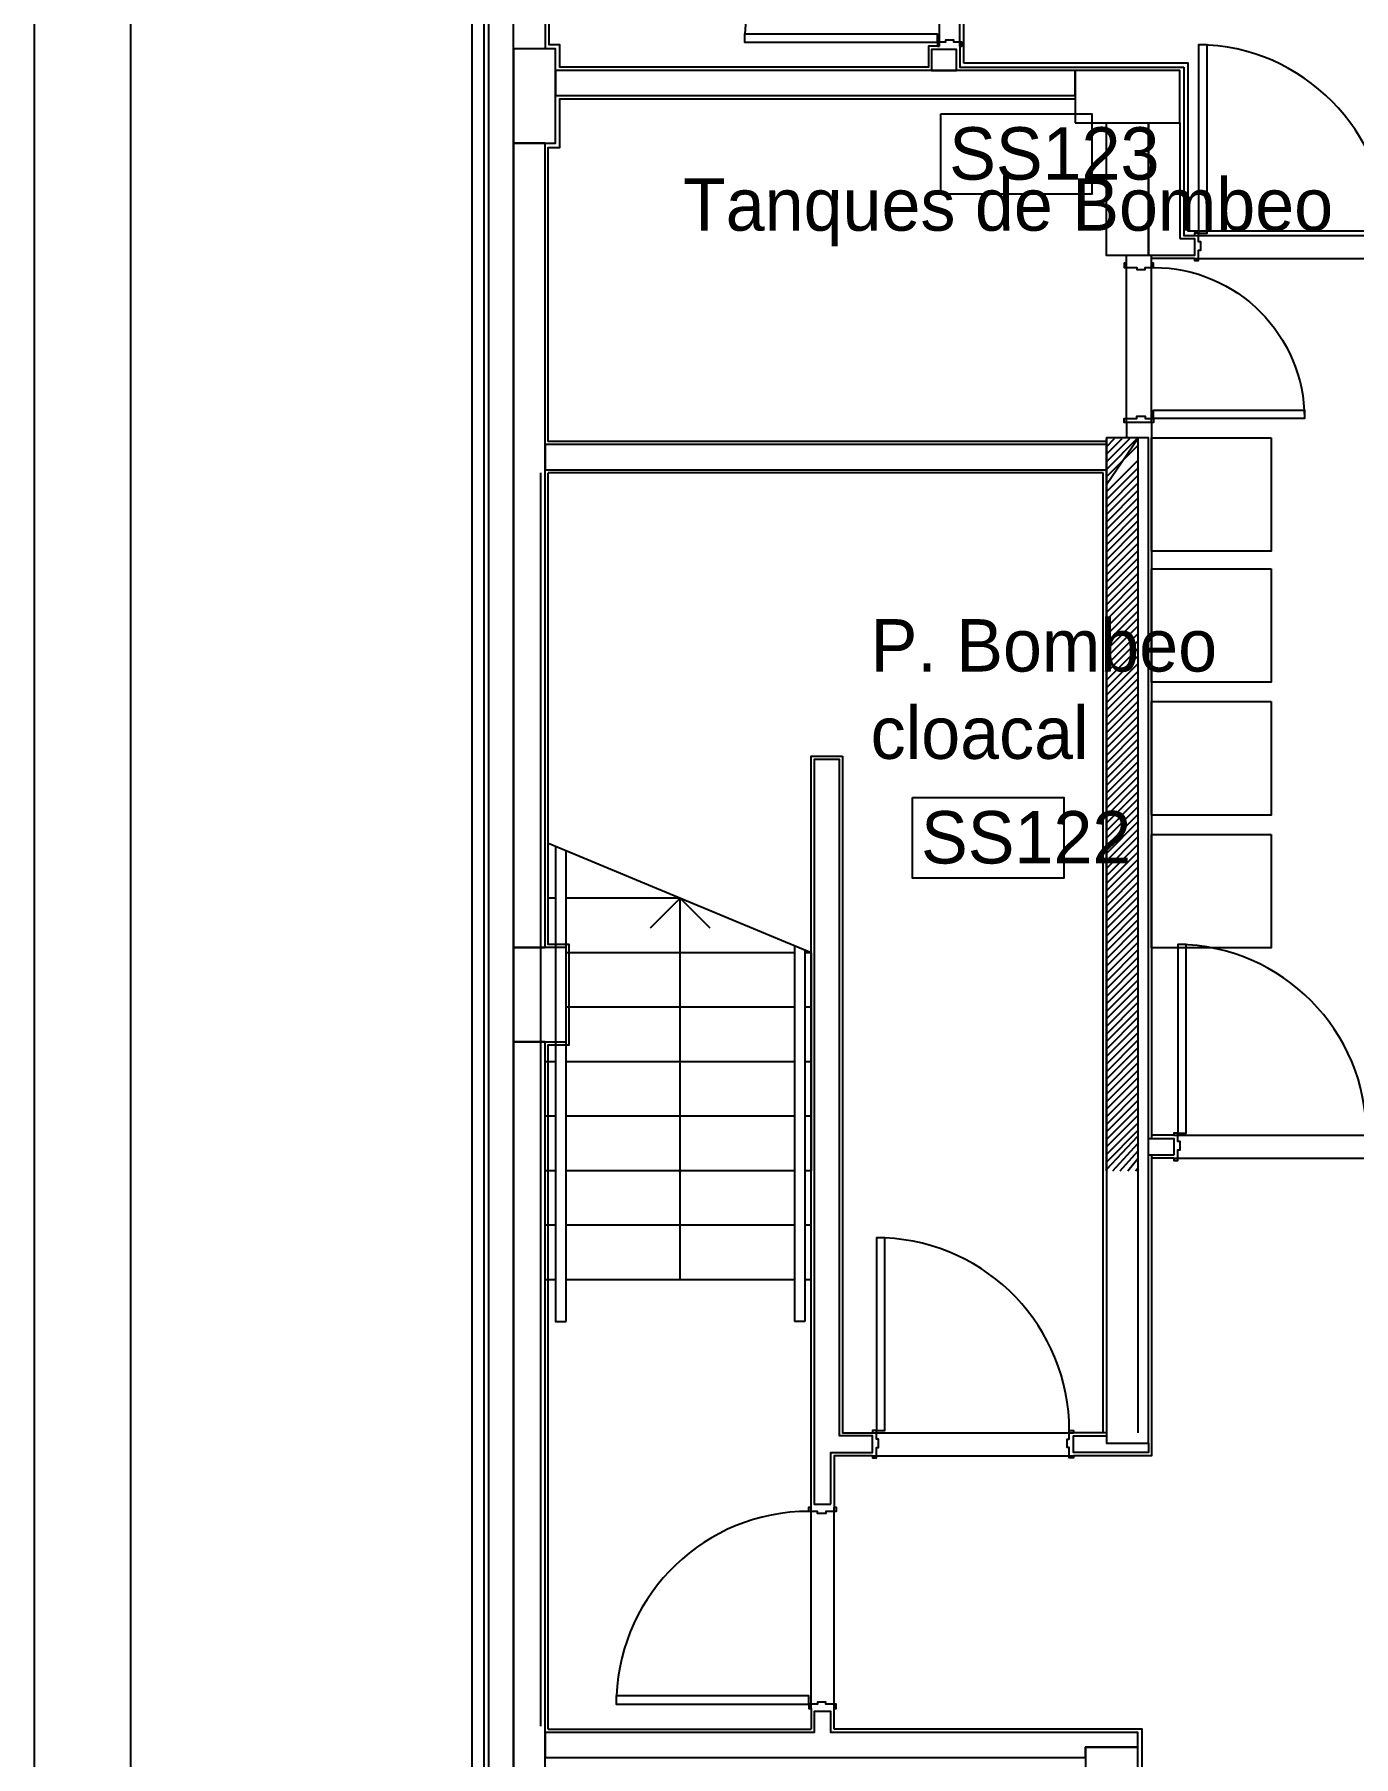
# Model space of a CAD drawing. Header units: millimetres. Extents: x 1473.7 to 1568.7, y 1808.4 to 1881.8.
# Drawn here: x 1477.13 to 1483.43, y 1865.73 to 1873.95 of the extents above; entities that cross this region are included whole.
import ezdxf

# ---------------------------------------------------------------- set-up
doc = ezdxf.new("R2010")
doc.units = ezdxf.units.MM
for name, color, linetype in [('0000-TEXTO', 7, 'CONTINUOUS'), ('10-CARP-HOJA-PUER', 4, 'CONTINUOUS'), ('10-CARP-INSE-BLOQ', 7, 'CONTINUOUS'), ('10-CARP-MARC', 2, 'CONTINUOUS'), ('10-CARP-SLIA', 14, 'CONTINUOUS'), ('10-M-A-300', 7, 'CONTINUOUS'), ('AR - CARPINTERIA 1', 1, 'CONTINUOUS'), ('AR - EQUIPA MOVIL', 8, 'CONTINUOUS'), ('AR - LADRILLO VISTO', 3, 'CONTINUOUS'), ('AR - REVOQUE', 8, 'CONTINUOUS'), ('AR - TABIQUE LADRILLO HUECO', 4, 'CONTINUOUS'), ('AR - VISTA 1', 8, 'CONTINUOUS'), ('ES-COLUMNAS', 5, 'CONTINUOUS'), ('ES-TABIQUES', 5, 'CONTINUOUS'), ('ESTRUCTURA', 3, 'CONTINUOUS'), ('MURO', 7, 'CONTINUOUS'), ('TEXTO', 7, 'CONTINUOUS')]:
    doc.layers.add(name, color=color, linetype=linetype)

# ---------------------------------------------------------------- blocks, each defined once
blk = doc.blocks.new('Puerta 186.2')
at = {"layer": '10-CARP-HOJA-PUER', "linetype": 'CONTINUOUS'}
for points in [[(0.02, 0.12), (0.06, 0.12), (0.06, 1.02), (0.02, 1.02), (0.02, 0.12)], [(1.82, 0.12), (1.78, 0.12), (1.78, 1.02), (1.82, 1.02), (1.82, 0.12)]]:
    blk.add_lwpolyline(points, dxfattribs=at)
at = {"layer": '10-CARP-MARC', "linetype": 'CONTINUOUS'}
for points in [[(0, 0), (0, -0.01), (0.02, -0.01), (0.02, 0.04), (0.03, 0.04), (0.03, 0.08), (0.02, 0.08), (0.02, 0.12), (0, 0.12), (0, 0.11)], [(1.86, 0), (1.86, -0.01), (1.84, -0.01), (1.84, 0.04), (1.83, 0.04), (1.83, 0.08), (1.84, 0.08), (1.84, 0.12), (1.86, 0.12), (1.86, 0.11)]]:
    blk.add_lwpolyline(points, dxfattribs=at)
at = {"layer": '10-CARP-SLIA', "linetype": 'CONTINUOUS'}
for p, q in [((0, 0.11), (1.84, 0.11)), ((0, 0), (1.84, 0))]:
    blk.add_line(p, q, dxfattribs=at)
for centre, radius, start, end in [((0.009335, 0.109397), 0.910665, 0.037938, 89.328966), ((1.830762, 0.109941), 0.910123, 90.677544, 178.063414)]:
    blk.add_arc(centre, radius, start, end, dxfattribs=at)
blk = doc.blocks.new('Puerta 76.1')
at = {"layer": '10-CARP-HOJA-PUER', "linetype": 'CONTINUOUS'}
blk.add_lwpolyline([(0.02, 0.13), (0.06, 0.13), (0.06, 0.85), (0.02, 0.85), (0.02, 0.13)], dxfattribs=at)
at = {"layer": '10-CARP-MARC', "linetype": 'CONTINUOUS'}
for points in [[(0, 0), (0, -0.01), (0.02, -0.01), (0.02, 0.05), (0.03, 0.05), (0.03, 0.09), (0.02, 0.09), (0.02, 0.13), (0, 0.13), (0, 0.12)], [(0.76, 0), (0.76, -0.01), (0.74, -0.01), (0.74, 0.05), (0.73, 0.05), (0.73, 0.09), (0.74, 0.09), (0.74, 0.13), (0.76, 0.13), (0.76, 0.12)]]:
    blk.add_lwpolyline(points, dxfattribs=at)
at = {"layer": '10-CARP-SLIA', "linetype": 'CONTINUOUS'}
for p, q in [((0, 0.12), (0.76, 0.12)), ((0, 0), (0.76, 0))]:
    blk.add_line(p, q, dxfattribs=at)
blk.add_arc((0.02, 0.13), 0.72, 0, 90, dxfattribs=at)
blk = doc.blocks.new('PUERTA 0.90')
at = {"layer": '10-CARP-HOJA-PUER', "linetype": 'CONTINUOUS'}
blk.add_lwpolyline([(0.02, 0.11), (0.06, 0.11), (0.06, 1.05932), (0.02, 1.05932), (0.02, 0.11)], dxfattribs=at)
at = {"layer": '10-CARP-MARC', "linetype": 'CONTINUOUS'}
for points in [[(0, 0), (0, -0.01), (0.02, -0.01), (0.02, 0.03), (0.03, 0.03), (0.03, 0.07), (0.02, 0.07), (0.02, 0.11), (0, 0.11), (0, 0.1)], [(0.99, 0), (0.99, -0.01), (0.97, -0.01), (0.97, 0.03), (0.96, 0.03), (0.96, 0.07), (0.97, 0.07), (0.97, 0.11), (0.99, 0.11), (0.99, 0.1)]]:
    blk.add_lwpolyline(points, dxfattribs=at)
at = {"layer": '10-CARP-SLIA', "linetype": 'CONTINUOUS'}
for p, q in [((0, 0.1), (0.99, 0.1)), ((0, 0), (0.99, 0))]:
    blk.add_line(p, q, dxfattribs=at)
blk.add_arc((0.02, 0.11), 0.94932, 359.396443, 87.585102, dxfattribs=at)
blk = doc.blocks.new('Puerta 96.4')
at = {"layer": '10-CARP-HOJA-PUER', "linetype": 'CONTINUOUS'}
blk.add_lwpolyline([(0.02, 0.12), (0.06, 0.12), (0.06, 1.04), (0.02, 1.04), (0.02, 0.12)], dxfattribs=at)
at = {"layer": '10-CARP-MARC', "linetype": 'CONTINUOUS'}
for points in [[(0, 0), (0, -0.01), (0.02, -0.01), (0.02, 0.04), (0.03, 0.04), (0.03, 0.08), (0.02, 0.08), (0.02, 0.12), (0, 0.12), (0, 0.11)], [(0.96, 0), (0.96, -0.01), (0.94, -0.01), (0.94, 0.04), (0.93, 0.04), (0.93, 0.08), (0.94, 0.08), (0.94, 0.12), (0.96, 0.12), (0.96, 0.11)]]:
    blk.add_lwpolyline(points, dxfattribs=at)
at = {"layer": '10-CARP-SLIA', "linetype": 'CONTINUOUS'}
for p, q in [((0, 0.11), (0.96, 0.11)), ((0, 0), (0.96, 0))]:
    blk.add_line(p, q, dxfattribs=at)
blk.add_arc((0.019952, 0.119981), 0.920048, 0.00121, 87.505209, dxfattribs=at)

msp = doc.modelspace()

# ---------------------------------------------------------------- linework, layer by layer
at = {"layer": '10-M-A-300', "linetype": 'CONTINUOUS'}
msp.add_line((1482.401558, 1868.523436), (1482.401558, 1867.273436), dxfattribs=at)
at = {"layer": 'AR - EQUIPA MOVIL'}
for points in [[(1483.037506, 1872.01996), (1483.037506, 1871.478887), (1482.466559, 1871.478887), (1482.466559, 1872.01996)], [(1483.037506, 1871.39561), (1483.037506, 1870.854537), (1482.466559, 1870.854537), (1482.466559, 1871.39561)], [(1483.037506, 1870.761788), (1483.037506, 1870.220715), (1482.466559, 1870.220715), (1482.466559, 1870.761788)], [(1483.037506, 1870.127963), (1483.037506, 1869.58689), (1482.466559, 1869.58689), (1482.466559, 1870.127963)]]:
    msp.add_lwpolyline(points, close=True, dxfattribs=at)
at = {"layer": 'AR - LADRILLO VISTO', "linetype": 'CONTINUOUS'}
for points in [[(1479.221559, 1847.583528), (1479.281559, 1847.583528), (1479.281559, 1878.763528), (1479.221559, 1878.763528)], [(1479.301559, 1847.583528), (1479.421559, 1847.583528), (1479.421559, 1878.763528), (1479.301559, 1878.763528)]]:
    msp.add_lwpolyline(points, close=True, dxfattribs=at)
at = {"layer": 'AR - REVOQUE', "linetype": 'CONTINUOUS'}
for p, q in [((1482.346559, 1872.85299), (1482.346559, 1872.891087)), ((1482.466559, 1872.85299), (1482.466559, 1872.891087)), ((1482.466559, 1872.09299), (1482.346559, 1872.09299)), ((1482.346559, 1872.09299), (1482.346559, 1872.01996))]:
    msp.add_line(p, q, dxfattribs=at)
for points in [[(1481.441413, 1873.888528), (1481.401413, 1873.888528), (1481.401413, 1873.788528), (1479.641559, 1873.788528), (1479.641559, 1873.895983), (1479.591559, 1873.895983), (1479.591559, 1878.663528)], [(1481.551413, 1873.888528), (1481.551413, 1873.788528), (1482.621559, 1873.788528)], [(1482.621559, 1873.788528), (1482.621559, 1872.986087), (1482.671559, 1872.986087)], [(1482.251558, 1872.003436), (1479.586559, 1872.003436), (1479.586559, 1873.405983), (1479.641559, 1873.405983), (1479.641559, 1873.638528), (1482.101559, 1873.638528)], [(1482.671559, 1872.876087), (1482.466559, 1872.876087)], [(1482.466559, 1872.09299), (1482.466559, 1868.678087)], [(1479.586559, 1865.858436), (1479.586559, 1869.123483), (1479.686559, 1869.123483), (1479.686559, 1869.603483), (1479.586559, 1869.603483), (1479.586559, 1871.853436)], [(1482.236559, 1871.853436), (1479.586559, 1871.853436)], [(1482.236559, 1867.273436), (1482.236559, 1871.853436)], [(1480.841558, 1866.918436), (1480.841558, 1870.500736), (1480.991558, 1870.500736)], [(1480.991558, 1870.500736), (1480.991558, 1867.273436), (1481.134058, 1867.273436)], [(1482.572845, 1868.693087), (1482.466559, 1868.693087)], [(1482.466559, 1868.598087), (1482.466559, 1867.163436), (1482.094058, 1867.163436)], [(1482.572845, 1868.583087), (1482.466559, 1868.583087)], [(1482.251559, 1867.273436), (1482.094058, 1867.273436)], [(1481.134058, 1867.163436), (1480.951558, 1867.163436), (1480.951558, 1866.918436), (1480.951558, 1866.918436)], [(1480.841558, 1865.958436), (1480.841558, 1865.858436)], [(1480.951558, 1865.858436), (1480.951558, 1865.958436), (1480.951558, 1865.958436)], [(1479.586559, 1865.858436), (1480.841558, 1865.858436)], [(1482.281559, 1864.830638), (1482.281559, 1864.810638), (1482.421559, 1864.810638), (1482.421559, 1865.858436), (1480.951558, 1865.858436)]]:
    msp.add_lwpolyline(points, dxfattribs=at)
at = {"layer": 'AR - TABIQUE LADRILLO HUECO', "linetype": 'CONTINUOUS'}
for points in [[(1481.536413, 1873.773528), (1481.536413, 1873.873528), (1481.416413, 1873.873528), (1481.416413, 1873.773528)], [(1482.101559, 1873.773528), (1479.621559, 1873.773528), (1479.621559, 1873.653528), (1482.101559, 1873.653528)], [(1482.572845, 1868.598087), (1482.451559, 1868.598087), (1482.451559, 1868.678087), (1482.572845, 1868.678087)]]:
    msp.add_lwpolyline(points, close=True, dxfattribs=at)
for points in [[(1482.601559, 1872.971087), (1482.671559, 1872.971087), (1482.671559, 1872.891087), (1482.451559, 1872.891087), (1482.451559, 1873.523528), (1482.601559, 1873.523528), (1482.601559, 1872.971087)], [(1482.251558, 1871.868436), (1482.251558, 1871.868436), (1482.251558, 1871.988436), (1479.571559, 1871.988436), (1479.571559, 1871.868436), (1482.251558, 1871.868436)], [(1480.936558, 1866.933436), (1480.936558, 1867.178436), (1481.134058, 1867.178436), (1481.134058, 1867.258436), (1480.976558, 1867.258436), (1480.976558, 1870.485736), (1480.856558, 1870.485736), (1480.856558, 1866.933436), (1480.936558, 1866.933436)], [(1482.451559, 1867.223436), (1482.451559, 1867.223436), (1482.451559, 1867.178436), (1482.094058, 1867.178436), (1482.094058, 1867.258436), (1482.251559, 1867.258436), (1482.251559, 1867.223436), (1482.451559, 1867.223436), (1482.451559, 1867.223436)], [(1482.151559, 1865.773436), (1482.401559, 1865.773436), (1482.401559, 1865.843436), (1482.401559, 1865.843436), (1482.401559, 1865.843436), (1480.936558, 1865.843436), (1480.936558, 1865.943436), (1480.856558, 1865.943436), (1480.856558, 1865.843436), (1479.571559, 1865.843436), (1479.571559, 1865.843436), (1479.571559, 1865.843436), (1479.571559, 1865.843436), (1479.571559, 1865.843436), (1479.571559, 1865.723436), (1482.151559, 1865.723436), (1482.151559, 1865.773436)]]:
    msp.add_lwpolyline(points, dxfattribs=at)
at = {"layer": 'AR - VISTA 1', "color": 2, "linetype": 'CONTINUOUS'}
msp.add_lwpolyline([(1480.841558, 1869.563436), (1479.591558, 1870.083436)], dxfattribs=at)
at = {"layer": 'AR - VISTA 1', "linetype": 'CONTINUOUS'}
for points in [[(1479.621558, 1870.070956), (1479.621558, 1867.803435), (1479.671558, 1867.803435)], [(1479.671558, 1867.803435), (1479.671558, 1870.050156)], [(1479.621558, 1869.823435), (1479.591558, 1869.823435)], [(1480.216559, 1869.823436), (1479.671558, 1869.823435)], [(1480.075137, 1869.682014), (1480.216559, 1869.823436), (1480.35798, 1869.682014)], [(1480.216558, 1868.003436), (1480.216558, 1869.823436)], [(1480.761558, 1869.563436), (1479.671558, 1869.563435)], [(1480.761558, 1869.596716), (1480.761558, 1867.803435)], [(1480.811558, 1869.575916), (1480.811558, 1867.803435)], [(1480.841558, 1869.563436), (1480.811558, 1869.563436)], [(1480.841558, 1869.563436), (1480.841558, 1868.523436)], [(1480.761558, 1869.303436), (1479.671558, 1869.303435)], [(1480.841558, 1869.303436), (1480.811558, 1869.303436)], [(1479.621558, 1869.043435), (1479.566559, 1869.043435)], [(1480.761558, 1869.043436), (1479.671558, 1869.043435)], [(1480.841558, 1869.043436), (1480.811558, 1869.043436)], [(1479.621558, 1868.783435), (1479.566559, 1868.783435)], [(1480.761558, 1868.783436), (1479.671558, 1868.783435)], [(1480.841558, 1868.783436), (1480.811558, 1868.783436)], [(1479.621558, 1868.523435), (1479.566559, 1868.523435)], [(1480.761558, 1868.523436), (1479.671558, 1868.523435)], [(1480.841558, 1868.523436), (1480.811558, 1868.523436)], [(1479.621558, 1868.263435), (1479.566559, 1868.263435)], [(1480.761558, 1868.263436), (1479.671558, 1868.263435)], [(1480.841558, 1868.263436), (1480.811558, 1868.263436)], [(1479.621558, 1868.003435), (1479.566559, 1868.003435)], [(1480.761558, 1868.003436), (1479.671558, 1868.003435)], [(1480.841558, 1868.003436), (1480.811558, 1868.003436)], [(1480.811558, 1867.803435), (1480.761558, 1867.803435)]]:
    msp.add_lwpolyline(points, dxfattribs=at)
at = {"layer": 'ES-COLUMNAS', "linetype": 'CONTINUOUS'}
for points in [[(1479.421559, 1873.425983), (1479.621559, 1873.425983), (1479.621559, 1873.875983), (1479.421559, 1873.875983)], [(1482.101559, 1873.523528), (1482.601559, 1873.523528), (1482.601559, 1873.773528), (1482.101559, 1873.773528)], [(1479.421559, 1869.138483), (1479.671559, 1869.138483), (1479.671559, 1869.588483), (1479.421559, 1869.588483)], [(1482.151559, 1865.073436), (1482.401559, 1865.073436), (1482.401559, 1865.773436), (1482.151559, 1865.773436)]]:
    msp.add_lwpolyline(points, close=True, dxfattribs=at)
at = {"layer": 'ES-TABIQUES', "linetype": 'CONTINUOUS'}
msp.add_lwpolyline([(1487.971559, 1878.743528), (1487.971559, 1874.000983), (1487.891559, 1874.000983), (1487.891559, 1878.663528), (1479.571559, 1878.663528), (1479.571559, 1873.875983), (1479.421559, 1873.875983), (1479.421559, 1878.743528), (1479.421559, 1878.743528), (1487.971559, 1878.743528)], dxfattribs=at)
for points in [[(1482.251559, 1873.523528), (1482.451559, 1873.523528), (1482.451559, 1872.891087), (1482.251559, 1872.891087)], [(1479.421559, 1869.588483), (1479.571559, 1869.588483), (1479.571559, 1873.425983), (1479.421559, 1873.425983)], [(1482.251559, 1867.223436), (1482.451559, 1867.223436), (1482.451559, 1872.01996), (1482.251559, 1872.01996)], [(1479.421559, 1865.573436), (1479.571559, 1865.573436), (1479.571559, 1869.138483), (1479.421559, 1869.138483)]]:
    msp.add_lwpolyline(points, close=True, dxfattribs=at)
at = {"layer": 'ESTRUCTURA', "color": 9, "linetype": 'CONTINUOUS'}
for p, q in [((1482.251558, 1871.869796), (1482.401558, 1872.019796)), ((1482.251558, 1871.797954), (1482.401558, 1872.017607)), ((1482.251558, 1871.977559), (1482.290637, 1872.016638)), ((1482.251558, 1871.941638), (1482.326558, 1872.016638)), ((1482.251558, 1871.905717), (1482.362479, 1872.016638)), ((1482.251558, 1871.833875), (1482.401558, 1871.983875)), ((1482.251558, 1871.762033), (1482.401558, 1871.912033)), ((1482.251558, 1871.726111), (1482.401558, 1871.876111)), ((1482.251558, 1871.69019), (1482.401558, 1871.84019)), ((1482.251558, 1871.654269), (1482.401558, 1871.804269)), ((1482.251558, 1871.618348), (1482.401558, 1871.768348)), ((1482.251558, 1871.582427), (1482.401558, 1871.732427)), ((1482.251558, 1871.546506), (1482.401558, 1871.696506)), ((1482.251558, 1871.510585), (1482.401558, 1871.660585)), ((1482.251558, 1871.474664), (1482.401558, 1871.624664)), ((1482.251558, 1871.438743), (1482.401558, 1871.588743)), ((1482.251558, 1871.402822), (1482.401558, 1871.552822)), ((1482.251558, 1871.366901), (1482.401558, 1871.516901)), ((1482.251558, 1871.33098), (1482.401558, 1871.48098)), ((1482.251558, 1871.295059), (1482.401558, 1871.445059)), ((1482.251558, 1871.259138), (1482.401558, 1871.409138)), ((1482.251558, 1871.223217), (1482.401558, 1871.373217)), ((1482.251558, 1871.187296), (1482.401558, 1871.337296)), ((1482.251558, 1871.151375), (1482.401558, 1871.301375)), ((1482.251558, 1871.115454), (1482.401558, 1871.265454)), ((1482.251558, 1871.079533), (1482.401558, 1871.229533)), ((1482.251558, 1871.043612), (1482.401558, 1871.193612)), ((1482.251558, 1871.007691), (1482.401558, 1871.157691)), ((1482.251558, 1870.97177), (1482.401558, 1871.12177)), ((1482.251558, 1870.935849), (1482.401558, 1871.085849)), ((1482.251558, 1870.899928), (1482.401558, 1871.049928)), ((1482.251558, 1870.864007), (1482.401558, 1871.014007)), ((1482.251558, 1870.828086), (1482.401558, 1870.978086)), ((1482.251558, 1870.792165), (1482.401558, 1870.942165)), ((1482.251558, 1870.756244), (1482.401558, 1870.906244)), ((1482.251558, 1870.720323), (1482.401558, 1870.870323)), ((1482.251558, 1870.684402), (1482.401558, 1870.834402)), ((1482.251558, 1870.648481), (1482.401558, 1870.798481)), ((1482.251558, 1870.61256), (1482.401558, 1870.76256)), ((1482.251558, 1870.576639), (1482.401558, 1870.726639)), ((1482.251558, 1870.540718), (1482.401558, 1870.690718)), ((1482.251558, 1870.504797), (1482.401558, 1870.654797)), ((1482.251558, 1870.468876), (1482.401558, 1870.618876)), ((1482.251558, 1870.432955), (1482.401558, 1870.582955)), ((1482.251558, 1870.397034), (1482.401558, 1870.547034)), ((1482.251558, 1870.361113), (1482.401558, 1870.511113)), ((1482.251558, 1870.325192), (1482.401558, 1870.475192)), ((1482.251558, 1870.289271), (1482.401558, 1870.439271)), ((1482.251558, 1870.253349), (1482.401558, 1870.403349)), ((1482.251558, 1870.217428), (1482.401558, 1870.367428)), ((1482.251558, 1870.181507), (1482.401558, 1870.331507)), ((1482.251558, 1870.145586), (1482.401558, 1870.295586)), ((1482.251558, 1870.109665), (1482.401558, 1870.259665)), ((1482.251558, 1870.073744), (1482.401558, 1870.223744)), ((1482.251558, 1870.037823), (1482.401558, 1870.187823)), ((1482.251558, 1870.001902), (1482.401558, 1870.151902)), ((1482.251558, 1869.965981), (1482.401558, 1870.115981)), ((1482.251558, 1869.93006), (1482.401558, 1870.08006)), ((1482.251558, 1869.894139), (1482.401558, 1870.044139)), ((1482.251558, 1869.858218), (1482.401558, 1870.008218)), ((1482.251558, 1869.822297), (1482.401558, 1869.972297)), ((1482.251558, 1869.786376), (1482.401558, 1869.936376)), ((1482.251558, 1869.750455), (1482.401558, 1869.900455)), ((1482.251558, 1869.714534), (1482.401558, 1869.864534)), ((1482.251558, 1869.678613), (1482.401558, 1869.828613)), ((1482.251558, 1869.642692), (1482.401558, 1869.792692)), ((1482.251558, 1869.606771), (1482.401558, 1869.756771)), ((1482.251558, 1869.57085), (1482.401558, 1869.72085)), ((1482.251558, 1869.534929), (1482.401558, 1869.684929)), ((1482.251558, 1869.499008), (1482.401558, 1869.649008)), ((1482.251558, 1869.463087), (1482.401558, 1869.613087)), ((1482.251558, 1869.427166), (1482.401558, 1869.577166)), ((1482.251558, 1869.391245), (1482.401558, 1869.541245)), ((1482.251558, 1869.355324), (1482.401558, 1869.505324)), ((1482.251558, 1869.319403), (1482.401558, 1869.469403)), ((1482.251558, 1869.283482), (1482.401558, 1869.433482)), ((1482.251558, 1869.247561), (1482.401558, 1869.397561)), ((1482.251558, 1869.21164), (1482.401558, 1869.36164)), ((1482.251558, 1869.175719), (1482.401558, 1869.325719)), ((1482.251558, 1869.139798), (1482.401558, 1869.289798)), ((1482.251558, 1869.103877), (1482.401558, 1869.253877)), ((1482.251558, 1869.067956), (1482.401558, 1869.217956)), ((1482.251558, 1869.032035), (1482.401558, 1869.182035)), ((1482.251558, 1868.996114), (1482.401558, 1869.146114)), ((1482.251558, 1868.960193), (1482.401558, 1869.110193)), ((1482.251558, 1868.924272), (1482.401558, 1869.074272)), ((1482.251558, 1868.888351), (1482.401558, 1869.038351)), ((1482.251558, 1868.85243), (1482.401558, 1869.00243)), ((1482.251558, 1868.816509), (1482.401558, 1868.966509)), ((1482.251558, 1868.780587), (1482.401558, 1868.930587)), ((1482.251558, 1868.744666), (1482.401558, 1868.894666)), ((1482.251558, 1868.708745), (1482.401558, 1868.858745)), ((1482.251558, 1868.672824), (1482.401558, 1868.822824)), ((1482.251558, 1868.636903), (1482.401558, 1868.786903)), ((1482.251558, 1868.600982), (1482.401558, 1868.750982)), ((1482.251558, 1868.565061), (1482.401558, 1868.715061)), ((1482.251558, 1868.52914), (1482.401558, 1868.68914)), ((1482.281774, 1868.523436), (1482.401558, 1868.653219)), ((1482.317695, 1868.523436), (1482.401558, 1868.617298)), ((1482.353616, 1868.523436), (1482.401558, 1868.581377)), ((1482.389537, 1868.523436), (1482.401558, 1868.535456))]:
    msp.add_line(p, q, dxfattribs=at)
at = {"layer": 'ESTRUCTURA', "linetype": 'CONTINUOUS'}
for p, q in [((1482.251558, 1872.016638), (1482.251558, 1868.523436)), ((1482.401558, 1872.019796), (1482.401558, 1868.523436))]:
    msp.add_line(p, q, dxfattribs=at)
at = {"layer": 'MURO', "linetype": 'CONTINUOUS'}
for p, q in [((1477.133929, 1808.357745), (1477.133929, 1881.752855)), ((1477.593929, 1808.357745), (1477.593929, 1881.292855))]:
    msp.add_line(p, q, dxfattribs=at)
at = {"layer": 'MURO'}
for p, q in [((1482.251558, 1868.523436), (1482.251558, 1872.016638)), ((1479.551558, 1865.873436), (1479.551558, 1871.853436))]:
    msp.add_line(p, q, dxfattribs=at)
at = {"layer": 'MURO', "color": 1}
msp.add_lwpolyline([(1481.571413, 1873.808528), (1481.571413, 1878.603528), (1487.826559, 1878.603528), (1487.826559, 1873.808528), (1484.561413, 1873.808528), (1484.561413, 1873.006087), (1482.641559, 1873.006087), (1482.641559, 1873.808528)], close=True, dxfattribs=at)
at = {"layer": 'TEXTO'}
for points in [[(1481.460365, 1873.566843), (1482.182513, 1873.566843), (1482.182513, 1873.182436), (1481.460365, 1873.182436)], [(1481.326007, 1870.303995), (1482.048155, 1870.303995), (1482.048155, 1869.919587), (1481.326007, 1869.919587)]]:
    msp.add_lwpolyline(points, close=True, dxfattribs=at)

# ---------------------------------------------------------------- block references
at = {"layer": '10-CARP-INSE-BLOQ', "linetype": 'CONTINUOUS', "xscale": 0.969697, "yscale": 0.969697, "rotation": 90}
msp.add_blockref('PUERTA 0.90', (1481.551413, 1873.888528), dxfattribs=at)
at = {"layer": 'AR - CARPINTERIA 1', "linetype": 'CONTINUOUS', "xscale": -1, "rotation": 270}
msp.add_blockref('Puerta 76.1', (1482.346559, 1872.09299), dxfattribs=at)
at = {"layer": 'AR - REVOQUE', "linetype": 'CONTINUOUS'}
for name, p in [('Puerta 186.2', (1482.671559, 1872.876087)), ('Puerta 186.2', (1482.572845, 1868.583087)), ('Puerta 96.4', (1481.134058, 1867.163436))]:
    msp.add_blockref(name, p, dxfattribs=at)
at = {"layer": 'AR - REVOQUE', "linetype": 'CONTINUOUS', "rotation": 90}
msp.add_blockref('Puerta 96.4', (1480.951558, 1865.958436), dxfattribs=at)

# ---------------------------------------------------------------- texts
at = {"layer": '0000-TEXTO', "char_height": 0.25, "attachment_point": 1}
for s, insert, width in [('Tanques de Bombeo', (1480.229726, 1873.258695), 3.319445), ('P. Bombeo cloacal', (1481.125837, 1871.15533), 1.659722)]:
    msp.add_mtext(s, dxfattribs=dict(at, insert=insert, width=width))
at = {"layer": 'TEXTO'}
for s, p in [('SS123', (1481.50078, 1873.252318)), ('SS122', (1481.366422, 1869.989469))]:
    msp.add_text(s, height=0.25, dxfattribs=at).set_placement(p)

doc.saveas('drawing.dxf')
